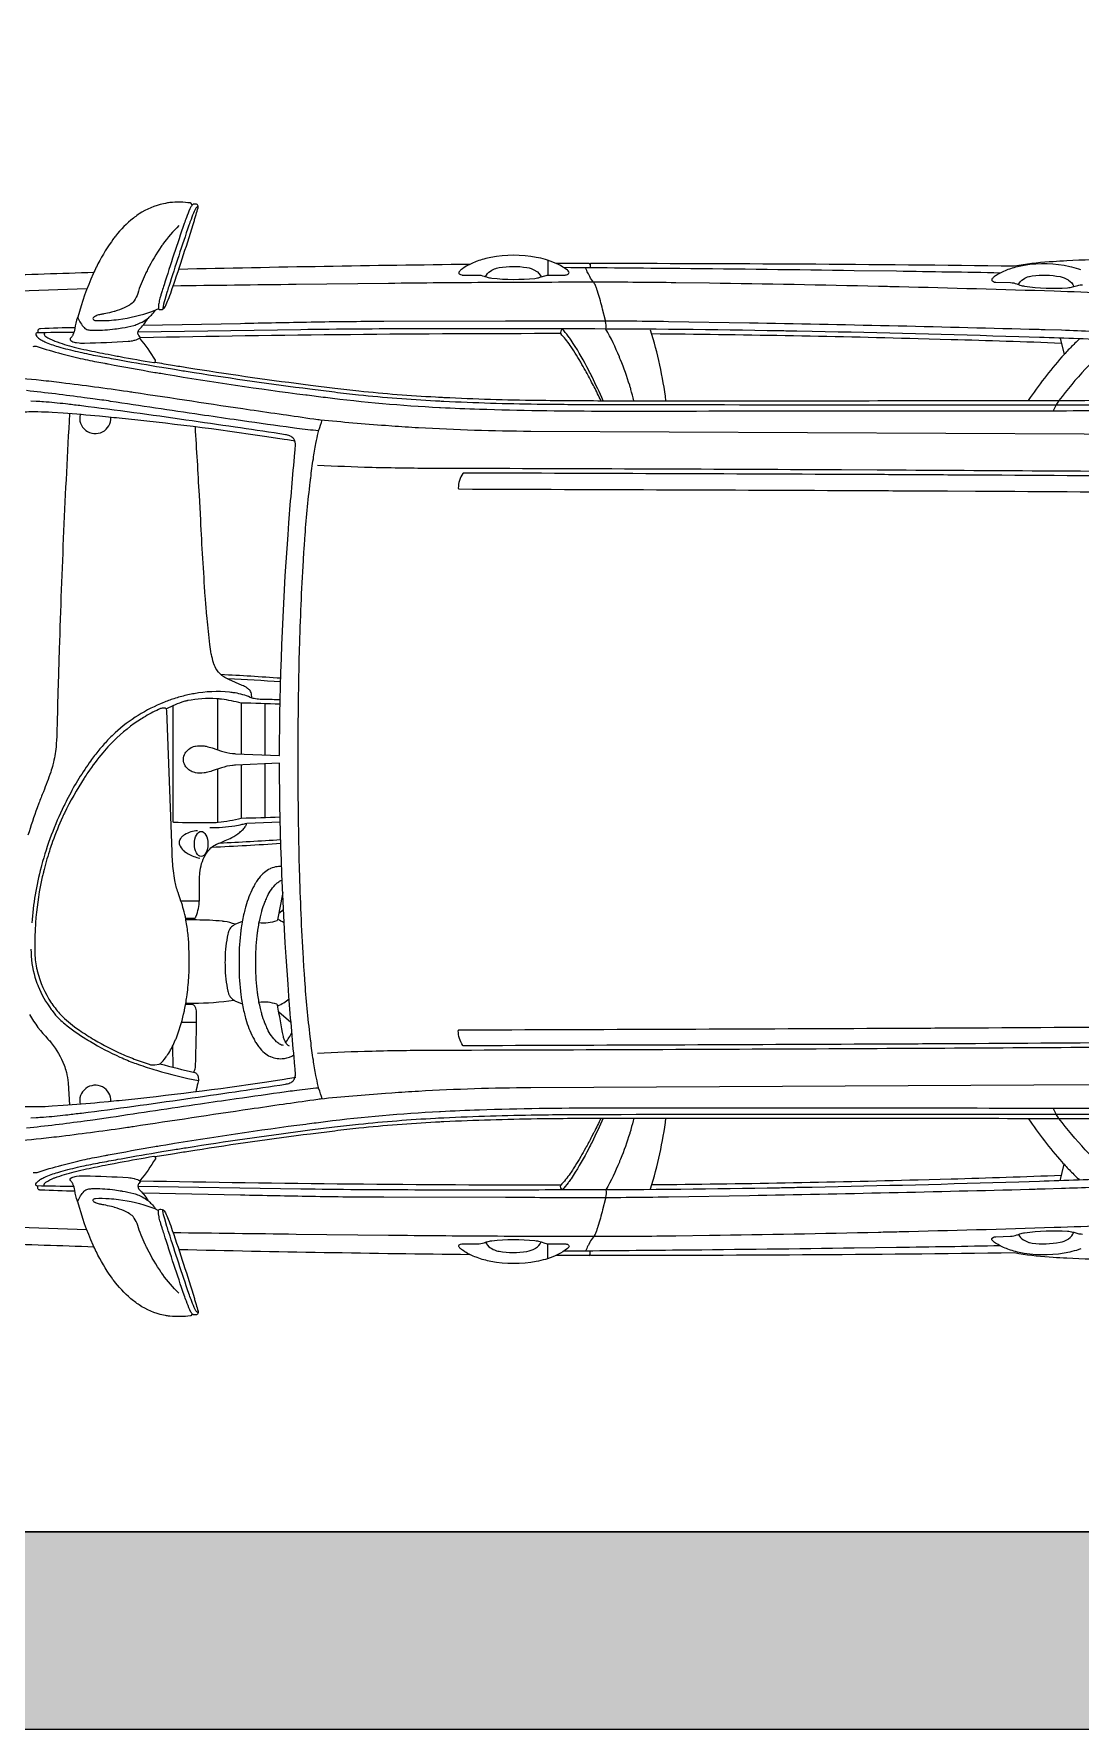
# Model space of a CAD drawing. Header units: millimetres. Extents: x 2646 to 50990, y 12226 to 40347.
# Drawn here: x 29588 to 31645, y 12226 to 15559 of the extents above; entities that cross this region are included whole.
import ezdxf

# ---------------------------------------------------------------- set-up
doc = ezdxf.new("R2010")
doc.units = ezdxf.units.MM
doc.layers.add('www.cad-blocks.net', color=7, linetype='Continuous')

# ---------------------------------------------------------------- blocks, each defined once
blk = doc.blocks.new('A$C28EE48FC')
for p, q in [((2.6246, 2.0757), (2.6246, 2.0467)), ((2.7056, 2.0695), (2.6407, 2.0695)), ((2.7074, 2.0682), (2.7074, 2.0609)), ((3.6321, 1.9229), (3.6398, 1.8905)), ((1.975, 1.2137), (1.975, 1.1135)), ((2.0214, 1.2052), (2.0214, 1.1053)), ((2.068, 1.2042), (2.068, 1.1033)), ((1.975, 1.0755), (1.975, 0.971)), ((2.0214, 1.0838), (2.0214, 0.9794)), ((2.068, 1.0858), (2.068, 0.9805)), ((1.9029, 0.8165), (1.9392, 0.8165)), ((2.0953, 0.7921), (2.1045, 0.7998)), ((1.9042, 0.5781), (1.9336, 0.5781)), ((2.0953, 0.5981), (2.1193, 0.5781)), ((1.886, 0.5299), (1.8871, 0.4894)), ((3.6321, 0.2662), (3.6398, 0.2986)), ((2.6246, 0.1133), (2.6246, 0.1424)), ((2.7056, 0.1195), (2.6407, 0.1195)), ((2.7074, 0.1209), (2.7074, 0.1281))]:
    blk.add_line(p, q)
for points in [[(1.9252, 2.1845), (1.9232, 2.1875, 0.040095), (1.9228, 2.188, 0.174622), (1.9218, 2.1885, 0.054413), (1.8809, 2.1891, 0.028724), (1.8722, 2.1877), (1.8685, 2.187, 0.095272), (1.8208, 2.1669), (1.8188, 2.1655, 0.021558), (1.8093, 2.1586, 0.05552), (1.7741, 2.1234, 0.015), (1.7692, 2.1168), (1.766, 2.1123, 0.039279), (1.7365, 2.0626), (1.7364, 2.0623, 0.009375), (1.7303, 2.0492, 0.03842), (1.7, 1.9643, 0.175283), (1.7001, 1.9626, 0.073202), (1.7125, 1.9434, 0.160832), (1.7195, 1.9393, 0.036442), (1.7276, 1.9382, 0.016653), (1.7291, 1.9381), (1.7336, 1.9381, 0.034053), (1.7729, 1.9408, 0.004831), (1.7868, 1.9429), (1.7873, 1.9429, 0.026478), (1.81, 1.9477, 0.041841), (1.8201, 1.9514), (1.823, 1.9527, 0.04236), (1.8359, 1.96, 0.042786), (1.8388, 1.9623, 0.00742), (1.8447, 1.9682, 0.031458), (1.8525, 1.9773, -0.044702), (1.8538, 1.9787, -0.18864), (1.8584, 1.9805), (1.8588, 1.9805)], [(1.9367, 2.18, 0.730438), (1.9345, 2.181, 0.075801), (1.9309, 2.1757, 0.019378), (1.9244, 2.1604), (1.9228, 2.1563, 0.00823), (1.9186, 2.1447, 0.005888), (1.879, 2.0243, 0.002398), (1.8754, 2.0126), (1.8709, 1.9979, 0.040259), (1.8673, 1.9815, 0.618824), (1.8685, 1.9807), (1.8686, 1.9807, 0.039675), (1.8687, 1.9808)], [(1.8989, 2.1439, 0.042838), (1.8672, 2.1072), (1.8665, 2.1063, 0.005807), (1.8642, 2.1031, 0.036443), (1.8373, 2.0574, 0.000527), (1.8331, 2.0489), (1.8326, 2.0478, 0.040247), (1.8179, 2.0105, -0.077895), (1.8109, 1.9962), (1.8105, 1.9956, -0.110827), (1.8023, 1.988), (1.8016, 1.9876, -0.024829), (1.791, 1.9822, -0.034097), (1.7725, 1.9753), (1.7713, 1.975, -0.012743), (1.7662, 1.9736, -0.009407), (1.7511, 1.9703, -0.007632), (1.7491, 1.9699, 0.004526), (1.7429, 1.9688, 0.072924), (1.7353, 1.9662), (1.7349, 1.966, 0.01247), (1.7336, 1.9653, 0.060816), (1.7316, 1.9638), (1.7314, 1.9635, 0.036031), (1.7304, 1.9625, 0.269995), (1.7301, 1.9599, 0.120147), (1.7306, 1.9592, 0.092995), (1.7334, 1.9576, 0.072006), (1.7349, 1.9574, 0.024485), (1.7615, 1.9577, 0.021217), (1.7804, 1.9597), (1.7888, 1.9609, 0.057596), (1.8533, 1.9782)], [(2.502, 2.0436, -0.128656), (2.5116, 2.0547, -0.074928), (2.5223, 2.0599), (2.5236, 2.0602, -0.033595), (2.5286, 2.0615, -0.082493), (2.5833, 2.0616, -0.091508), (2.5994, 2.0558), (2.6005, 2.0552, -0.165945), (2.6111, 2.043), (2.6187, 2.0454, -0.077034), (2.6278, 2.0468), (2.6585, 2.0468, 0.052715), (2.6614, 2.0472, 0.220499), (2.666, 2.0506, 0.264829), (2.6659, 2.0532, 0.098627), (2.6631, 2.0563, 0.085251), (2.6236, 2.0761), (2.6197, 2.0772, 0.026826), (2.6018, 2.0816, 0.094576), (2.5125, 2.0814, 0.040749), (2.4856, 2.0739), (2.4834, 2.0731, 0.050939), (2.4615, 2.0624), (2.458, 2.0602, 0.027989), (2.4549, 2.058, 0.041607), (2.45, 2.0534, 0.423561), (2.4502, 2.0491, 0.14772), (2.4552, 2.047, 0.02926), (2.4573, 2.0468), (2.4861, 2.0468, -0.085716), (2.499, 2.0446, 0.005048), (2.502, 2.0436)], [(2.7074, 2.0682, -0.41412), (2.7091, 2.0699, -0.003251), (3.5419, 2.0648, -0.027772), (3.6106, 2.0732), (3.6183, 2.0737, -0.004315), (3.6449, 2.0753, -0.009891), (3.7415, 2.0782)], [(3.7415, 0.1109, -0.009891), (3.6449, 0.1138, -0.004315), (3.6183, 0.1153), (3.6106, 0.1158, -0.027772), (3.5419, 0.1243, -0.003251), (2.7091, 0.1192, -0.41412), (2.7074, 0.1209)], [(3.5499, 2.0282, -0.128656), (3.5598, 2.039, -0.074928), (3.5707, 2.0439), (3.5719, 2.0442, -0.033595), (3.577, 2.0452, -0.082493), (3.6317, 2.0437, -0.091508), (3.6476, 2.0374), (3.6487, 2.0367, -0.165945), (3.6589, 2.0242), (3.6666, 2.0264, -0.077034), (3.6757, 2.0275)], [(3.6724, 2.0568), (3.6685, 2.0581, 0.026826), (3.6508, 2.0631, 0.094576), (3.5615, 2.0657, 0.040749), (3.5344, 2.0591), (3.5322, 2.0584, 0.050939), (3.51, 2.0483), (3.5064, 2.0462, 0.027989), (3.5032, 2.0441, 0.041607), (3.4982, 2.0397, 0.423561), (3.4983, 2.0354, 0.14772), (3.5032, 2.0331, 0.02926), (3.5053, 2.0329), (3.5341, 2.032, -0.085716), (3.5469, 2.0293, 0.005048), (3.5499, 2.0282)], [(3.8168, 2.0785), (3.8088, 2.0501, 0.034737), (3.8085, 2.0487, -0.022917), (3.8068, 2.0397, -0.094077), (3.798, 2.0197, -0.06124), (3.7892, 2.0098), (3.7875, 2.0083, 0.054997), (3.786, 2.0067, 0.03443), (3.775, 1.989, 0.011015), (3.769, 1.9771), (3.7479, 1.9332, -0.110913), (3.7465, 1.9314, 0.142732), (3.7396, 1.9214, 0.080563), (3.7394, 1.9206), (3.7394, 1.9183, -0.216991), (3.7391, 1.9177, 0.052003), (3.6296, 1.8003), (3.6244, 1.7916), (3.6182, 1.78)], [(1.4563, 2.0444, 0.002893), (1.5059, 2.0454), (1.5367, 2.0463, 0.002102), (1.7317, 2.0524)], [(2.502, 2.0436, 0.005298), (2.5051, 2.0426, 0.048516), (2.5141, 2.0407, 0.050735), (2.599, 2.0403, 0.052924), (2.6087, 2.0423), (2.6111, 2.043)], [(3.5145, 2.0508, 0.001073), (3.3102, 2.0541), (3.2271, 2.0553, 0.001), (2.8841, 2.0594, 0.000578), (2.6555, 2.0614)], [(2.7934, 1.7998, 0.011789), (2.7878, 1.8218, 0.007329), (2.7859, 1.8285), (2.7854, 1.8301, 0.021191), (2.7675, 1.8801, 0.000299), (2.7651, 1.8859), (2.7651, 1.8859, 0.030386), (2.7388, 1.9407, 0.056739), (2.7381, 1.9557, 0.020364), (2.7377, 1.9574), (2.7322, 1.9797, 0.0153), (2.723, 2.0127, 0.004677), (2.7224, 2.0145), (2.7221, 2.0154, 0.010794), (2.72, 2.0212), (2.7181, 2.0261, 0.079259), (2.7141, 2.0331, -0.049126), (2.7071, 2.0437), (2.7049, 2.0479, -0.007216), (2.7033, 2.0509, -0.00952), (2.6986, 2.061)], [(1.7179, 2.0194), (1.4716, 2.011, 0.001617), (1.4273, 2.0094), (1.3736, 2.0072, 0.002002), (1.2312, 2.0009, 0.000925), (1.1932, 1.9989), (1.1918, 1.9989, 0.001542), (1.1094, 1.9943), (1.0678, 1.9919, 0.002169), (1.0159, 1.9886, 0.003739), (0.8861, 1.9789, 0.003214), (0.8203, 1.9731), (0.8137, 1.9725, 0.004421), (0.7651, 1.9674, 0.000082), (0.7528, 1.966), (0.7501, 1.9657, 0.008517), (0.6814, 1.9568)], [(4.6115, 1.9416, 0.00572), (4.592, 1.9451), (4.5909, 1.9453, 0.005942), (4.5756, 1.9477, 0.010746), (4.4435, 1.9638), (4.4305, 1.9651, 0.00238), (4.3898, 1.9689, 0.006696), (4.0891, 1.992), (4.0574, 1.994, 0.002066), (3.9724, 1.999, 0.001572), (3.8517, 2.0053), (3.8308, 2.0063, 0.004097), (3.6201, 2.0149, 0.002102), (3.3154, 2.0234, 0.000074), (3.2791, 2.0243), (3.2748, 2.0244, 0.002407), (2.9424, 2.0306), (2.8763, 2.0316, 0.003667), (2.7254, 2.0326, 0.001059), (2.512, 2.032, 0.001674), (2.311, 2.0303), (2.1295, 2.0282, 0.00038), (1.8876, 2.0252)], [(3.5499, 2.0282, 0.005298), (3.553, 2.0271, 0.048516), (3.5619, 2.025, 0.050735), (3.6467, 2.0218, 0.052924), (3.6565, 2.0235), (3.6589, 2.0242)], [(1.6924, 1.9341, 0.003073), (1.6197, 1.9331, 0.366995), (1.6177, 1.9312, 0.198638), (1.6188, 1.927, 0.008977), (1.6188, 1.9269, 0.092368), (1.627, 1.9199), (1.6274, 1.9196, 0.024993), (1.635, 1.9157, 0.037207), (1.6608, 1.9062), (1.6665, 1.9046, 0.015088), (1.7045, 1.8951), (1.7083, 1.8942, 0.008243), (1.7437, 1.887, 0.000893), (1.779, 1.8806), (1.7855, 1.8794, 0.004194), (1.865, 1.8656), (1.8866, 1.8621, 0.001579), (1.9134, 1.8577), (1.929, 1.8553, 0.008005), (2.1567, 1.823), (2.2048, 1.8169, 0.00555), (2.2523, 1.8115, 0.012265), (2.4032, 1.7997), (2.4091, 1.7994, 0.001235), (2.4197, 1.7989, 0.008856), (2.6032, 1.7932, 0.002935), (2.7249, 1.7923), (2.7398, 1.7923, 0.000365), (3.6688, 1.7916, 0.002131), (3.7477, 1.7919)], [(1.6945, 1.9433, 0.009702), (1.6266, 1.9412, 0.049785), (1.6251, 1.941), (1.6248, 1.9409, 0.134452), (1.6223, 1.9394, 0.199324), (1.6212, 1.937), (1.6212, 1.9331)], [(1.636, 1.9334, 0.396041), (1.6339, 1.9313, 0.075187), (1.6341, 1.9295, 0.088688), (1.6346, 1.9284, 0.044298), (1.636, 1.9268, 0.056036), (1.6373, 1.9257, 0.046156), (1.6537, 1.9174, 0.005895), (1.655, 1.9169), (1.655, 1.9169, 0.026501), (1.6932, 1.9051), (1.6953, 1.9046, 0.009319), (1.7171, 1.8995, 0.004974), (1.7595, 1.891), (1.7713, 1.8887, 0.001161), (1.7831, 1.8865, 0.004067), (1.8493, 1.8747, 0.637974), (1.8526, 1.8795, 0.041135), (1.8221, 1.9228)], [(1.6999, 1.9636, 0.262188), (1.6993, 1.9631, 0.034169), (1.6942, 1.9415, -0.060971), (1.6906, 1.9293, -0.039938), (1.6897, 1.9275, -0.061398), (1.6861, 1.9231), (1.6858, 1.9229, 0.261377), (1.685, 1.9205, 0.036573), (1.6853, 1.9195, 0.19754), (1.688, 1.9166, 0.080829), (1.6975, 1.9139), (1.7026, 1.9134, 0.035169), (1.7134, 1.9129, 0.005928), (1.7992, 1.9165, 0.057074), (1.8107, 1.9185), (1.8122, 1.9189, 0.049097), (1.8222, 1.9229, 0.475324), (1.8226, 1.9248), (1.82, 1.9281, -0.087624), (1.8188, 1.9302, -0.150751), (1.8186, 1.9361, -0.133773), (1.8204, 1.9392, 0.068443), (1.8376, 1.9612)], [(4.3828, 1.8769, 0.007155), (4.2832, 1.8862), (4.2732, 1.8869, 0.001691), (4.2356, 1.8898, 0.001679), (4.1108, 1.8983), (4.1034, 1.8988, 0.000772), (4.0902, 1.8997, 0.003359), (3.798, 1.9158, 0.000704), (3.7642, 1.9174), (3.7446, 1.9183, 0.003771), (3.5912, 1.9242), (3.5505, 1.9254, 0.002641), (3.1446, 1.9358), (3.1139, 1.9364, 0.000586), (3.0798, 1.937, 0.003946), (2.6924, 1.9408, 0.000498), (2.5946, 1.9409), (2.3628, 1.9409, 0.00388), (2.1387, 1.9392), (1.8183, 1.9342)], [(3.6182, 1.78, 0.000769), (3.7227, 1.7806, 0.003577)], [(3.6976, 1.9358, 0.002471), (3.6344, 1.9381), (3.6025, 1.9391, 0.001145), (3.5711, 1.94, 0.002344), (3.0209, 1.9522), (2.862, 1.955, 0.004857), (2.6954, 1.9562, 0.000048), (2.5412, 1.9559), (2.3016, 1.9554, 0.004161), (2.1588, 1.9539, 0.000167), (2.0202, 1.9512), (1.8287, 1.9475)], [(2.733, 1.7998, 0.014687), (2.7113, 1.8467, 0.005146), (2.7049, 1.8593), (2.7012, 1.8665, 0.025792), (2.6702, 1.9188, 0.015915), (2.6652, 1.9259), (2.6644, 1.9269, 0.022953), (2.6527, 1.9409, 0.262561), (2.6497, 1.9316)], [(1.6121, 1.9062, -0.000419), (1.6126, 1.9064, -0.145444), (1.6199, 1.9062, 0.011938), (1.6684, 1.8921), (1.6794, 1.8892, 0.007872), (1.7004, 1.884, 0.01001), (1.7376, 1.8762), (1.753, 1.8733, 0.000409), (1.7599, 1.872, 0.003875), (1.8515, 1.8555, 0.001146), (1.8631, 1.8536), (1.8729, 1.8519, 0.009465), (2.1484, 1.8113), (2.1511, 1.811, 0.000477), (2.1871, 1.8064, 0.018781), (2.4115, 1.7866), (2.4133, 1.7865, 0.004479), (2.49, 1.7833, 0.008146), (2.7252, 1.7795, 0.000207), (3.4927, 1.7798), (3.5208, 1.7798, 0.000716), (3.6182, 1.78, 0.000716)], [(2.7286, 1.7999, 0.012934), (2.7155, 1.827, 0.001617), (2.7143, 1.8295), (2.7106, 1.8364, 0.005718), (2.6985, 1.859, 0.006801), (2.6892, 1.8752), (2.6859, 1.8808, 0.009079), (2.6756, 1.8975, 0.008378), (2.6701, 1.9059), (2.6682, 1.9086, 0.037585), (2.6497, 1.9316, 0.004863), (1.8228, 1.9235)], [(3.6345, 1.9125, 0.003262), (3.4175, 1.9197), (3.353, 1.9215, 0.004355), (2.8289, 1.931)], [(1.8519, 1.8754, -0.000139), (1.8866, 1.8696, 0.001654), (1.9146, 1.8651), (1.9302, 1.8626, 0.008005), (2.1577, 1.8304), (2.2057, 1.8244, 0.00555), (2.253, 1.819, 0.012265), (2.4036, 1.8072), (2.4095, 1.8069, 0.001235), (2.42, 1.8063, 0.008856), (2.6033, 1.8007, 0.0033), (2.74, 1.7998), (3.1549, 1.7998, 0.00065), (3.6978, 1.8005, 0.000285), (3.817, 1.8008, 0.002907)], [(2.1739, 1.7405, -0.007778), (2.1307, 1.7453), (2.1261, 1.7459, -0.002418), (2.1096, 1.7481, -0.00183), (2.0117, 1.7619), (2.0074, 1.7625, -0.000152), (1.9412, 1.7721, -0.002104), (1.7645, 1.7985, 0.005151), (1.7295, 1.8036), (1.7132, 1.8057, 0.005536), (1.599, 1.8196, 0.008384)], [(1.5458, 1.8477, -0.00821), (1.618, 1.8412), (1.6278, 1.8402, -0.003719), (1.6683, 1.8355, -0.005668), (1.798, 1.8182, -0.001623), (1.8091, 1.8166, 0.000827), (2.039, 1.7821, 0.000958), (2.1041, 1.7726), (2.1104, 1.7717, 0.000742), (2.1719, 1.7629, 0.010627), (2.1773, 1.7623, 0.00624), (2.3053, 1.7514), (2.3177, 1.7504, 0.003801), (2.3698, 1.747, 0.013131), (2.5907, 1.7401), (3.9515, 1.7332, 0.001274)], [(3.9515, 0.4559), (2.5907, 0.449, 0.013131), (2.3698, 0.442, 0.003801), (2.3177, 0.4386), (2.3053, 0.4377, 0.00624), (2.1773, 0.4268, 0.010627), (2.1719, 0.4261, 0.000742), (2.1104, 0.4173), (2.1041, 0.4164, 0.000958), (2.039, 0.4069, 0.000827), (1.8091, 0.3725, -0.001623), (1.798, 0.3708, -0.005668), (1.6683, 0.3535, -0.003719), (1.6278, 0.3489), (1.618, 0.3479, -0.00821), (1.5458, 0.3413)], [(1.6078, 0.3899), (1.6185, 0.3906, 0.004139), (1.6326, 0.3915, 0.009705), (1.676, 0.3957), (1.6802, 0.3962, 0.002651), (1.7073, 0.3994, 0.004603), (1.9126, 0.4273, 0.000516), (2.0094, 0.4414), (2.0198, 0.4429, 0.001341), (2.1083, 0.4561, 0.058988), (2.117, 0.4585), (2.1179, 0.4589, 0.12421), (2.124, 0.4634, 0.044368), (2.1254, 0.4654, 0.088232), (2.1278, 0.4724, 0.038075), (2.128, 0.4745, 0.026584), (2.1272, 0.491, -0.006264), (2.1153, 0.6294), (2.1136, 0.6526, -0.017139), (2.0967, 1.0862, 0.425484), (2.0958, 1.087), (2.0102, 1.0833, 0.008409), (2.0056, 1.0829), (2.0046, 1.0828, 0.055184), (1.9825, 1.078), (1.9645, 1.072, -0.027546), (1.9525, 1.0687, -0.018612), (1.9484, 1.068, -0.082165), (1.9316, 1.0684), (1.9305, 1.0686, -0.197119), (1.9128, 1.0802), (1.9115, 1.0821, -0.310904), (1.9115, 1.1069), (1.9128, 1.1088, -0.197119), (1.9305, 1.1204), (1.9316, 1.1206, -0.082165), (1.9484, 1.1211, -0.018612), (1.9525, 1.1203, -0.027546), (1.9645, 1.1171), (1.9825, 1.111, 0.055184), (2.0046, 1.1062), (2.0056, 1.1061, 0.008409), (2.0102, 1.1057), (2.0958, 1.1021, 0.425484), (2.0967, 1.1029, -0.017139), (2.1136, 1.5364), (2.1153, 1.5596, -0.006264), (2.1272, 1.6981, 0.026584), (2.128, 1.7146, 0.038075), (2.1278, 1.7167, 0.088232), (2.1254, 1.7237, 0.044368), (2.124, 1.7257, 0.12421), (2.1179, 1.7301), (2.117, 1.7305, 0.058988), (2.1083, 1.7329, 0.001341), (2.0198, 1.7462), (2.0094, 1.7477, 0.000516), (1.9126, 1.7618, 0.004603), (1.7073, 1.7896, 0.002651), (1.6802, 1.7929), (1.676, 1.7934, 0.009705), (1.6326, 1.7975, 0.004139), (1.6185, 1.7985), (1.6078, 1.7991, 0.031964)], [(2.1269, 1.7202, 0.001717), (2.1127, 1.7226), (2.106, 1.7237, 0.003908), (2.0715, 1.729, 0.011261), (1.7816, 1.7653, 0.00156), (1.7603, 1.7674), (1.7425, 1.7692, 0.007025), (1.6713, 1.775), (1.6496, 1.7765, 0.01358), (1.6217, 1.7776, 0.011014), (1.5925, 1.7773, -0.007675), (1.5662, 1.7769), (1.4902, 1.7769)], [(1.6837, 1.7741, 0.006429), (1.6636, 1.3122), (1.6614, 1.2405, 0.001758), (1.659, 1.1531, -0.011458), (1.6577, 1.1257), (1.6576, 1.1234, -0.042558), (1.6522, 1.0891), (1.651, 1.0842, -0.022085), (1.6468, 1.0697, -0.015394), (1.6323, 1.0311, 0.008378), (1.6234, 1.0083), (1.6202, 0.9997, 0.016177), (1.602, 0.9454, 0.000583)], [(1.6048, 0.5929, 0.055695), (1.6414, 0.5448, -0.024043), (1.6479, 0.5373, -0.071389), (1.6731, 0.4936, -0.033181), (1.6773, 0.4806), (1.6775, 0.4796, -0.044404), (1.6808, 0.4589), (1.6839, 0.415)], [(2.0424, 1.2153, 0.066963), (2.0407, 1.2262, 0.099835), (2.0388, 1.2298, 0.065602), (2.034, 1.2343), (2.0335, 1.2347, 0.045219), (2.0282, 1.2379, 0.006304), (2.0235, 1.2401), (1.997, 1.2519, -0.03325), (1.987, 1.2572, -0.103954), (1.9743, 1.2693), (1.9742, 1.2694, -0.010362), (1.9735, 1.2705, -0.051684), (1.9676, 1.2824, -0.013878), (1.9669, 1.2846, -0.026424), (1.9628, 1.301), (1.9626, 1.3017, -0.018718), (1.9596, 1.3208, -0.00709), (1.9543, 1.3717), (1.9532, 1.3829, -0.005821), (1.9507, 1.4148, -0.003521), (1.9417, 1.5649), (1.9391, 1.6143, 0.002565), (1.9312, 1.7483)], [(2.1809, 0.4271, -0.045553), (2.1695, 0.4677), (2.1684, 0.4734, -0.007415), (2.1633, 0.5034, -0.007926), (2.1581, 0.5413), (2.1578, 0.5433, -0.001086), (2.1571, 0.5492, -0.011502), (2.1466, 0.6604), (2.1456, 0.6744, -0.002858), (2.1437, 0.7038, -0.008672), (2.1363, 0.8773), (2.1356, 0.9026, -0.002639), (2.1342, 0.975, -0.007383), (2.1342, 1.2141, -0.002639), (2.1356, 1.2865), (2.1363, 1.3118, -0.008672), (2.1437, 1.4853, -0.002858), (2.1456, 1.5146), (2.1466, 1.5287, -0.011502), (2.1571, 1.6399, -0.001086), (2.1578, 1.6458), (2.1581, 1.6478, -0.007926), (2.1633, 1.6856, -0.007415), (2.1684, 1.7157), (2.1695, 1.7213, -0.045553), (2.1809, 1.7619)], [(4.5398, 1.6461, -0.008696), (4.4242, 1.6514, 0.010619), (4.3805, 1.6532, 0.002667), (4.0585, 1.6581), (4.054, 1.6581, 0.000719), (3.8813, 1.6596, 0.000472), (3.2722, 1.6632), (3.2023, 1.6636, 0.000602), (2.3988, 1.6666, -0.00582), (2.2791, 1.6683), (2.2773, 1.6684, -0.007479), (2.1716, 1.6727)], [(2.0982, 1.2117, 0.003384), (2.0658, 1.2123, -0.012164), (2.0596, 1.2125), (2.0585, 1.2126, -0.035645), (2.0466, 1.2142, -0.050136), (2.0392, 1.2165, 0.060015), (2.0094, 1.2252), (2.0083, 1.2254, 0.016325), (1.9983, 1.2267, 0.070013), (1.9288, 1.2238), (1.9259, 1.2233, 0.012347), (1.9135, 1.2207, 0.019454), (1.8892, 1.214, 0.022375), (1.8676, 1.206), (1.863, 1.2041, 0.091807), (1.768, 1.1418), (1.7674, 1.1412, 0.014733), (1.7586, 1.1322, 0.014481), (1.7416, 1.1128, 0.017479), (1.7251, 1.0914), (1.7227, 1.0879, 0.038959), (1.6787, 1.0149, 0.000933), (1.673, 1.0036), (1.6729, 1.0033, 0.050466), (1.6288, 0.886), (1.6279, 0.8829, 0.047329), (1.6097, 0.7731, 0.017449)], [(1.6079, 0.7215, 0.071149), (1.6158, 0.6663, 0.024483), (1.6213, 0.6505), (1.6219, 0.6491, 0.066376), (1.648, 0.6029), (1.6483, 0.6025, 0.001163), (1.6508, 0.5991, 0.030494), (1.6626, 0.5855), (1.6639, 0.5841, 0.027593), (1.6744, 0.5746, 0.036212), (1.7159, 0.5453, 0.000062), (1.7227, 0.5412), (1.7247, 0.54, 0.029482), (1.7828, 0.5095), (1.7871, 0.5076, 0.012875), (1.8013, 0.5016, 0.005457), (1.8148, 0.4965, 0.01496), (1.8499, 0.4849), (1.8545, 0.4835, 0.026331), (1.9373, 0.4634)], [(2.098, 1.2031, 0.006515), (2.0214, 1.2052, 0.033959), (1.9827, 1.2128), (1.9797, 1.2132, 0.017564), (1.9725, 1.2139, 0.062685), (1.916, 1.2101), (1.9156, 1.21, 0.025109), (1.9089, 1.2084, 0.054967), (1.8744, 1.1937)], [(1.8867, 1.2), (1.8867, 0.9729, 0.407784), (1.8884, 0.9712, 0.005083), (1.9594, 0.9703, 0.024222), (1.976, 0.9711, 0.042599), (2.0214, 0.9794, 0.006144), (2.0981, 0.9816)], [(1.9128, 0.7824), (1.93, 0.7824, 0.308111), (1.9316, 0.7835, 0.002804), (1.9322, 0.7852), (1.9339, 0.7895, 0.05375), (1.9381, 0.8055, 0.036676), (1.9393, 0.8212), (1.9394, 0.8568, -0.021685), (1.9401, 0.8718, -0.106472), (1.9509, 0.9067, -0.023382), (1.9531, 0.9101), (1.9532, 0.9104, -0.048937), (1.9619, 0.9206, -0.095311), (1.9728, 0.9277), (1.9736, 0.928, 0.006383), (1.9898, 0.9349, 0.01227), (2.0028, 0.941, 0.053982), (2.0183, 0.9509), (2.0186, 0.9512, 0.028271), (2.0252, 0.9571, 0.066888), (2.03, 0.9635), (2.0303, 0.9641, 0.061355), (2.0325, 0.9694)], [(1.9598, 0.9605, 0.044243), (2.0088, 0.9642, 0.017008), (2.0231, 0.967, 0.007927), (2.0325, 0.9694), (2.0983, 0.9717)], [(1.9355, 0.9543, 0.123069), (1.9102, 0.9466, 0.070312), (1.9046, 0.9421), (1.9043, 0.9417, 0.027213), (1.9018, 0.9388, 0.090075), (1.8998, 0.9347), (1.8997, 0.9343, 0.179244), (1.9003, 0.9266), (1.9007, 0.9256, 0.016645), (1.9016, 0.9238, 0.101776), (1.9099, 0.9139), (1.91, 0.9138, 0.034667), (1.9169, 0.9091, 0.089623), (1.9399, 0.9006)], [(2.1009, 0.8839, 0.040116), (2.0923, 0.8837, 0.084451), (2.079, 0.8799), (2.0784, 0.8796, 0.065607), (2.0671, 0.8723, 0.050552), (2.0565, 0.8612), (2.0557, 0.8603, 0.026161), (2.0501, 0.8522, 0.022001), (2.0466, 0.846), (2.0445, 0.842, 0.048521), (2.0305, 0.806), (2.03, 0.8044, 0.011657), (2.027, 0.7928, 0.020693), (2.0214, 0.7637, 0.004239), (2.0208, 0.7593), (2.0207, 0.7582, 0.032474), (2.0171, 0.7026), (2.0171, 0.6876, 0.032474), (2.0207, 0.6321), (2.0208, 0.6309, 0.004239), (2.0214, 0.6266, 0.020693), (2.027, 0.5974, 0.011657), (2.03, 0.5858), (2.0305, 0.5842, 0.048521), (2.0445, 0.5483), (2.0466, 0.5443, 0.022001), (2.0501, 0.538, 0.026161), (2.0557, 0.53), (2.0565, 0.529, 0.050552), (2.0671, 0.5179, 0.065607), (2.0784, 0.5106), (2.079, 0.5103, 0.084451), (2.0923, 0.5066, 0.060995), (2.1053, 0.5067), (2.1064, 0.5069, 0.115583), (2.125, 0.514)], [(2.1044, 0.5323, -0.126854), (2.097, 0.5349), (2.0967, 0.5351, -0.04304), (2.0909, 0.5397, -0.093148), (2.073, 0.5647, -0.013064), (2.0689, 0.5743), (2.068, 0.5763, -0.02695), (2.0622, 0.5932), (2.0618, 0.5948, -0.011657), (2.0592, 0.6049, -0.020693), (2.0541, 0.6314, -0.004239), (2.0536, 0.6352), (2.0535, 0.6363, -0.032474), (2.0501, 0.6876), (2.0501, 0.7026, -0.032474), (2.0535, 0.7539), (2.0536, 0.7551, -0.004239), (2.0541, 0.7588, -0.020693), (2.0592, 0.7853, -0.011657), (2.0618, 0.7954), (2.0622, 0.797, -0.02695), (2.068, 0.814), (2.0689, 0.816, -0.013064), (2.073, 0.8255, -0.093148), (2.0909, 0.8505, -0.04304), (2.0967, 0.8551), (2.097, 0.8553, -0.085851), (2.1019, 0.8575)], [(2.103, 0.8331, 0.004348), (2.093, 0.7789, -0.273624), (2.0913, 0.777, -0.113464), (2.0566, 0.7734)], [(2.01, 0.7704, 0.046913), (1.9879, 0.776, 0.014477), (1.9845, 0.7764, 0.024378), (1.9335, 0.7789), (1.9128, 0.7789)], [(2.0235, 0.7761), (2.0089, 0.7699, 0.055149), (2.006, 0.7683, 0.086052), (1.9992, 0.7614), (1.9989, 0.761, 0.030499), (1.9978, 0.759, 0.032662), (1.9967, 0.7566), (1.9963, 0.7555, 0.036525), (1.9951, 0.7513, 0.047308), (1.9896, 0.7032, 0.008808), (1.9896, 0.6871, 0.047308), (1.9951, 0.6389, 0.036525), (1.9963, 0.6347), (1.9967, 0.6337, 0.032662), (1.9978, 0.6312, 0.030499), (1.9989, 0.6292), (1.9992, 0.6288, 0.086052), (2.006, 0.622, 0.055149), (2.0089, 0.6203), (2.0235, 0.6141)], [(1.9282, 0.4795, 0.07087), (1.9313, 0.4888, 0.036121), (1.9316, 0.4919, 0.006857), (1.9338, 0.5973, 0.136321), (1.9308, 0.6084, 0.023959), (1.9295, 0.6104, 0.225757), (1.9269, 0.6118), (1.912, 0.6126)], [(1.9125, 0.6155), (1.9271, 0.6155, 0.035485), (2.0071, 0.6212, 0.035485)], [(2.1166, 0.5308, -0.130866), (2.1115, 0.5343, -0.08172), (2.1069, 0.5417), (2.1066, 0.5426, -0.049159), (2.1044, 0.5498, -0.004934), (2.093, 0.6113, 0.273624), (2.0913, 0.6133, 0.113464), (2.0566, 0.6169)], [(4.5398, 0.543, 0.008696), (4.4242, 0.5377, -0.010619), (4.3805, 0.5359, -0.002667), (4.0585, 0.531), (4.054, 0.531, -0.000719), (3.8813, 0.5295, -0.000472), (3.2722, 0.5259), (3.2023, 0.5255, -0.000602), (2.3988, 0.5224, 0.00582), (2.2791, 0.5207), (2.2773, 0.5207, 0.007479), (2.1716, 0.5164)], [(2.1288, 0.4692, -0.001942), (2.1127, 0.4665), (2.106, 0.4654, -0.003908), (2.0715, 0.46, -0.011261), (1.7816, 0.4237, -0.00156), (1.7603, 0.4216), (1.7425, 0.4199, -0.007025), (1.6713, 0.4141), (1.6496, 0.4126, -0.01358), (1.6217, 0.4115, -0.011014), (1.5925, 0.4117, 0.007675), (1.5662, 0.4121), (1.4902, 0.4121)], [(1.8614, 0.4962, 0.008315), (1.9301, 0.479, -0.203386), (1.9344, 0.4759, -0.089867), (1.9369, 0.4693), (1.937, 0.4686, -0.120726), (1.9364, 0.4584, 0.023061), (1.9319, 0.4409, 0.023061)], [(2.1739, 0.4486, 0.007778), (2.1307, 0.4437), (2.1261, 0.4432, 0.002418), (2.1096, 0.441, 0.00183), (2.0117, 0.4272), (2.0074, 0.4266, 0.000152), (1.9412, 0.417, 0.002104), (1.7645, 0.3905, -0.005151), (1.7295, 0.3855), (1.7132, 0.3833, -0.005536), (1.599, 0.3694, -0.008384)], [(1.6121, 0.2828, 0.000419), (1.6126, 0.2827, 0.145444), (1.6199, 0.2828, -0.011938), (1.6684, 0.2969), (1.6794, 0.2998, -0.007872), (1.7004, 0.305, -0.01001), (1.7376, 0.3129), (1.753, 0.3158, -0.000409), (1.7599, 0.3171, -0.003875), (1.8515, 0.3335, -0.001146), (1.8631, 0.3355), (1.8729, 0.3371, -0.009465), (2.1484, 0.3778), (2.1511, 0.3781, -0.000477), (2.1871, 0.3827, -0.018781), (2.4115, 0.4025), (2.4133, 0.4026, -0.004479), (2.49, 0.4058, -0.008146), (2.7252, 0.4096, -0.000207), (3.4927, 0.4093), (3.5208, 0.4093, -0.000716), (3.6182, 0.4091, -0.000716)], [(3.6182, 0.4091, -0.000769), (3.7227, 0.4085, -0.003577)], [(3.6976, 0.2532, -0.002471), (3.6344, 0.2509), (3.6025, 0.2499, -0.001145), (3.5711, 0.249, -0.002344), (3.0209, 0.2369), (2.862, 0.2341, -0.004857), (2.6954, 0.2328, -0.000048), (2.5412, 0.2332), (2.3016, 0.2337, -0.004161), (2.1588, 0.2352, -0.000167), (2.0202, 0.2379), (1.8287, 0.2416)], [(3.8168, 0.1106), (3.8088, 0.139, -0.034737), (3.8085, 0.1404, 0.022917), (3.8068, 0.1493, 0.094077), (3.798, 0.1694, 0.06124), (3.7892, 0.1793), (3.7875, 0.1807, -0.054997), (3.786, 0.1824, -0.03443), (3.775, 0.2, -0.011015), (3.769, 0.2119), (3.7479, 0.2559, 0.110913), (3.7465, 0.2577, -0.142732), (3.7396, 0.2677, -0.080563), (3.7394, 0.2685), (3.7394, 0.2707, 0.216991), (3.7391, 0.2714, -0.052003), (3.6296, 0.3888), (3.6244, 0.3975), (3.6182, 0.4091)], [(1.6924, 0.255, -0.003073), (1.6197, 0.256, -0.366995), (1.6177, 0.2578, -0.198638), (1.6188, 0.2621, -0.008977), (1.6188, 0.2622, -0.092368), (1.627, 0.2692), (1.6274, 0.2695, -0.024993), (1.635, 0.2734, -0.037207), (1.6608, 0.2828), (1.6665, 0.2844, -0.015088), (1.7045, 0.294), (1.7083, 0.2948, -0.008243), (1.7437, 0.302, -0.000893), (1.779, 0.3085), (1.7855, 0.3097, -0.004194), (1.865, 0.3235), (1.8866, 0.327, -0.001579), (1.9134, 0.3313), (1.929, 0.3338, -0.008005), (2.1567, 0.3661), (2.2048, 0.3721, -0.00555), (2.2523, 0.3775, -0.012265), (2.4032, 0.3894), (2.4091, 0.3897, -0.001235), (2.4197, 0.3902, -0.008856), (2.6032, 0.3959, -0.002935), (2.7249, 0.3968), (2.7398, 0.3968, -0.000365), (3.6688, 0.3975, -0.002131), (3.7477, 0.3971)], [(2.7286, 0.3892, -0.012934), (2.7155, 0.3621, -0.001617), (2.7143, 0.3596), (2.7106, 0.3526, -0.005718), (2.6985, 0.3301, -0.006801), (2.6892, 0.3139), (2.6859, 0.3083, -0.009079), (2.6756, 0.2916, -0.008378), (2.6701, 0.2832), (2.6682, 0.2805, -0.037585), (2.6497, 0.2575, -0.004863), (1.8228, 0.2655)], [(1.8519, 0.3137, 0.000139), (1.8866, 0.3194, -0.001654), (1.9146, 0.324), (1.9302, 0.3264, -0.008005), (2.1577, 0.3587), (2.2057, 0.3647, -0.00555), (2.253, 0.3701, -0.012265), (2.4036, 0.3819), (2.4095, 0.3822, -0.001235), (2.42, 0.3827, -0.008856), (2.6033, 0.3884, -0.0033), (2.74, 0.3893), (3.1549, 0.3893, -0.00065), (3.6978, 0.3886, -0.000285), (3.817, 0.3882, -0.002907)], [(2.733, 0.3893, -0.014687), (2.7113, 0.3424, -0.005146), (2.7049, 0.3298), (2.7012, 0.3226, -0.025792), (2.6702, 0.2703, -0.015915), (2.6652, 0.2632), (2.6644, 0.2622, -0.022953), (2.6527, 0.2482, -0.262561), (2.6497, 0.2575)], [(2.7934, 0.3893, -0.011789), (2.7878, 0.3673, -0.007329), (2.7859, 0.3605), (2.7854, 0.359, -0.021191), (2.7675, 0.309, -0.000299), (2.7651, 0.3032), (2.7651, 0.3031, -0.030386), (2.7388, 0.2484, -0.056739), (2.7381, 0.2333, -0.020364), (2.7377, 0.2316), (2.7322, 0.2094, -0.0153), (2.723, 0.1764, -0.004677), (2.7224, 0.1746), (2.7221, 0.1737, -0.010794), (2.72, 0.1678), (2.7181, 0.1629, -0.079259), (2.7141, 0.1559, 0.049126), (2.7071, 0.1454), (2.7049, 0.1412, 0.007216), (2.7033, 0.1381, 0.00952), (2.6986, 0.1281)], [(1.636, 0.2557, -0.396041), (1.6339, 0.2577, -0.075187), (1.6341, 0.2596, -0.088688), (1.6346, 0.2607, -0.044298), (1.636, 0.2623, -0.056036), (1.6373, 0.2634, -0.046156), (1.6537, 0.2717, -0.005895), (1.655, 0.2721), (1.655, 0.2722, -0.026501), (1.6932, 0.284), (1.6953, 0.2845, -0.009319), (1.7171, 0.2895, -0.004974), (1.7595, 0.2981), (1.7713, 0.3004, -0.001161), (1.7831, 0.3026, -0.004067), (1.8493, 0.3144, -0.637974), (1.8526, 0.3095, -0.041135), (1.8221, 0.2663)], [(4.3828, 0.3122, -0.007155), (4.2832, 0.3029), (4.2732, 0.3021, -0.001691), (4.2356, 0.2993, -0.001679), (4.1108, 0.2907), (4.1034, 0.2902, -0.000772), (4.0902, 0.2894, -0.003359), (3.798, 0.2732, -0.000704), (3.7642, 0.2716), (3.7446, 0.2707, -0.003771), (3.5912, 0.2649), (3.5505, 0.2636, -0.002641), (3.1446, 0.2533), (3.1139, 0.2527, -0.000586), (3.0798, 0.252, -0.003946), (2.6924, 0.2482, -0.000498), (2.5946, 0.2481), (2.3628, 0.2481, -0.00388), (2.1387, 0.2499), (1.8183, 0.2548)], [(1.6999, 0.2254, -0.262188), (1.6993, 0.226, -0.034169), (1.6942, 0.2475, 0.060971), (1.6906, 0.2597, 0.039938), (1.6897, 0.2615, 0.061398), (1.6861, 0.2659), (1.6858, 0.2662, -0.261377), (1.685, 0.2686, -0.036573), (1.6853, 0.2696, -0.19754), (1.688, 0.2725, -0.080829), (1.6975, 0.2751), (1.7026, 0.2757, -0.035169), (1.7134, 0.2761, -0.005928), (1.7992, 0.2726, -0.057074), (1.8107, 0.2706), (1.8122, 0.2702, -0.049097), (1.8222, 0.2662, -0.475324), (1.8226, 0.2642), (1.82, 0.2609, 0.087624), (1.8188, 0.2589, 0.150751), (1.8186, 0.253, 0.133773), (1.8204, 0.2499, -0.068443), (1.8376, 0.2278)], [(3.6345, 0.2766, -0.003262), (3.4175, 0.2693), (3.353, 0.2676, -0.004355), (2.8289, 0.258)], [(1.6945, 0.2458, -0.009702), (1.6266, 0.2479, -0.049785), (1.6251, 0.2481), (1.6248, 0.2482, -0.134452), (1.6223, 0.2496, -0.199324), (1.6212, 0.2521), (1.6212, 0.256)], [(1.9252, 0.0045), (1.9232, 0.0016, -0.040095), (1.9228, 0.0011, -0.174622), (1.9218, 0.0006, -0.054413), (1.8809, 0, -0.028724), (1.8722, 0.0013), (1.8685, 0.0021, -0.095272), (1.8208, 0.0222), (1.8188, 0.0235, -0.021558), (1.8093, 0.0305, -0.05552), (1.7741, 0.0657, -0.015), (1.7692, 0.0723), (1.766, 0.0768, -0.039279), (1.7365, 0.1265), (1.7364, 0.1267, -0.009375), (1.7303, 0.1398, -0.03842), (1.7, 0.2247, -0.175283), (1.7001, 0.2265, -0.073202), (1.7125, 0.2457, -0.160832), (1.7195, 0.2497, -0.036442), (1.7276, 0.2509, -0.016653), (1.7291, 0.2509), (1.7336, 0.2509, -0.034053), (1.7729, 0.2483, -0.004831), (1.7868, 0.2462), (1.7873, 0.2461, -0.026478), (1.81, 0.2413, -0.041841), (1.8201, 0.2377), (1.823, 0.2364, -0.04236), (1.8359, 0.2291, -0.042786), (1.8388, 0.2268, -0.00742), (1.8447, 0.2209, -0.031458), (1.8525, 0.2118, 0.044702), (1.8538, 0.2104, 0.18864), (1.8584, 0.2086), (1.8588, 0.2086)], [(4.6115, 0.2474, -0.00572), (4.592, 0.244), (4.5909, 0.2438, -0.005942), (4.5756, 0.2414, -0.010746), (4.4435, 0.2253), (4.4305, 0.224, -0.00238), (4.3898, 0.2201, -0.006696), (4.0891, 0.1971), (4.0574, 0.195, -0.002066), (3.9724, 0.19, -0.001572), (3.8517, 0.1838), (3.8308, 0.1827, -0.004097), (3.6201, 0.1742, -0.002102), (3.3154, 0.1656, -0.000074), (3.2791, 0.1648), (3.2748, 0.1647, -0.002407), (2.9424, 0.1584), (2.8763, 0.1575, -0.003667), (2.7254, 0.1565, -0.001059), (2.512, 0.1571, -0.001674), (2.311, 0.1588), (2.1295, 0.1609, -0.00038), (1.8876, 0.1639)], [(1.7179, 0.1697), (1.4716, 0.1781, -0.001617), (1.4273, 0.1797), (1.3736, 0.1819, -0.002002), (1.2312, 0.1882, -0.000925), (1.1932, 0.1901), (1.1918, 0.1902, -0.001542), (1.1094, 0.1948), (1.0678, 0.1972, -0.002169), (1.0159, 0.2004, -0.003739), (0.8861, 0.2101, -0.003214), (0.8203, 0.216), (0.8137, 0.2166, -0.004421), (0.7651, 0.2216, -0.000082), (0.7528, 0.223), (0.7501, 0.2233, -0.008517), (0.6814, 0.2323)], [(1.8989, 0.0451, -0.042838), (1.8672, 0.0819), (1.8665, 0.0828, -0.005807), (1.8642, 0.086, -0.036443), (1.8373, 0.1317, -0.000527), (1.8331, 0.1402), (1.8326, 0.1412, -0.040247), (1.8179, 0.1786, 0.077895), (1.8109, 0.1929), (1.8105, 0.1935, 0.110827), (1.8023, 0.2011), (1.8016, 0.2015, 0.024829), (1.791, 0.2069, 0.034097), (1.7725, 0.2138), (1.7713, 0.2141, 0.012743), (1.7662, 0.2155, 0.009407), (1.7511, 0.2188, 0.007632), (1.7491, 0.2192, -0.004526), (1.7429, 0.2203, -0.072924), (1.7353, 0.2229), (1.7349, 0.2231, -0.01247), (1.7336, 0.2238, -0.060816), (1.7316, 0.2253), (1.7314, 0.2255, -0.036031), (1.7304, 0.2266, -0.269995), (1.7301, 0.2292, -0.120147), (1.7306, 0.2298, -0.092995), (1.7334, 0.2314, -0.072006), (1.7349, 0.2317, -0.024485), (1.7615, 0.2313, -0.021217), (1.7804, 0.2294), (1.7888, 0.2281, -0.057596), (1.8533, 0.2109)], [(1.9367, 0.0091, -0.730438), (1.9345, 0.008, -0.075801), (1.9309, 0.0133, -0.019378), (1.9244, 0.0286), (1.9228, 0.0328, -0.00823), (1.9186, 0.0444, -0.005888), (1.879, 0.1648, -0.002398), (1.8754, 0.1765), (1.8709, 0.1912, -0.040259), (1.8673, 0.2076, -0.618824), (1.8685, 0.2084), (1.8686, 0.2084, -0.039675), (1.8687, 0.2083)], [(3.5499, 0.1608, -0.005298), (3.553, 0.162, -0.048516), (3.5619, 0.1641, -0.050735), (3.6467, 0.1672, -0.052924), (3.6565, 0.1655), (3.6589, 0.1649)], [(1.4563, 0.1447, -0.002893), (1.5059, 0.1436), (1.5367, 0.1428, -0.002102), (1.7317, 0.1367)], [(2.502, 0.1455, 0.128656), (2.5116, 0.1344, 0.074928), (2.5223, 0.1292), (2.5236, 0.1288, 0.033595), (2.5286, 0.1276, 0.082493), (2.5833, 0.1275, 0.091508), (2.5994, 0.1333), (2.6005, 0.1339, 0.165945), (2.6111, 0.1461), (2.6187, 0.1436, 0.077034), (2.6278, 0.1422), (2.6585, 0.1422, -0.052715), (2.6614, 0.1419, -0.220499), (2.666, 0.1385, -0.264829), (2.6659, 0.1359, -0.098627), (2.6631, 0.1328, -0.085251), (2.6236, 0.113), (2.6197, 0.1118, -0.026826), (2.6018, 0.1075, -0.094576), (2.5125, 0.1076, -0.040749), (2.4856, 0.1151), (2.4834, 0.1159, -0.050939), (2.4615, 0.1267), (2.458, 0.1289, -0.027989), (2.4549, 0.1311, -0.041607), (2.45, 0.1357, -0.423561), (2.4502, 0.14, -0.14772), (2.4552, 0.1421, -0.02926), (2.4573, 0.1422), (2.4861, 0.1422, 0.085716), (2.499, 0.1445, -0.005048), (2.502, 0.1455)], [(2.502, 0.1455, -0.005298), (2.5051, 0.1465, -0.048516), (2.5141, 0.1483, -0.050735), (2.599, 0.1488, -0.052924), (2.6087, 0.1468), (2.6111, 0.1461)], [(3.5145, 0.1383, -0.001073), (3.3102, 0.1349), (3.2271, 0.1338, -0.001), (2.8841, 0.1297, -0.000578), (2.6555, 0.1276)], [(3.5499, 0.1608, 0.128656), (3.5598, 0.1501, 0.074928), (3.5707, 0.1452), (3.5719, 0.1449, 0.033595), (3.577, 0.1438, 0.082493), (3.6317, 0.1454, 0.091508), (3.6476, 0.1517), (3.6487, 0.1523, 0.165945), (3.6589, 0.1649), (3.6666, 0.1627, 0.077034), (3.6757, 0.1616)], [(3.6724, 0.1322), (3.6685, 0.1309, -0.026826), (3.6508, 0.126, -0.094576), (3.5615, 0.1233, -0.040749), (3.5344, 0.13), (3.5322, 0.1307, -0.050939), (3.51, 0.1408), (3.5064, 0.1428, -0.027989), (3.5032, 0.1449, -0.041607), (3.4982, 0.1494, -0.423561), (3.4983, 0.1537, -0.14772), (3.5032, 0.156, -0.02926), (3.5053, 0.1562), (3.5341, 0.1571, 0.085716), (3.5469, 0.1597, -0.005048), (3.5499, 0.1608)]]:
    blk.add_lwpolyline(points, format="xyb")
for points in [[(1.86, 1.9792, 0.064422), (1.8636, 1.9788, 0.147046), (1.8678, 1.9801, 0.041918), (1.8697, 1.9817, 0.099446), (1.8727, 1.9858, 0.011653), (1.8778, 1.9983), (1.8795, 2.0025, 0.009986), (1.8859, 2.0202, 0.008141), (1.9293, 2.1543, 0.001153), (1.9316, 2.1619), (1.9328, 2.1658, 0.007848), (1.9365, 2.179, 0.200488), (1.9357, 2.1849, 0.266006), (1.9335, 2.1861), (1.9283, 2.1861, 0.124286), (1.9271, 2.1858, 0.158942), (1.9225, 2.181, 0.020711), (1.9152, 2.1639), (1.9136, 2.1598, 0.00823), (1.9093, 2.1479, 0.005888), (1.8696, 2.0273, 0.002398), (1.8659, 2.0155), (1.8636, 2.0078, 0.000997), (1.8617, 2.0016, 0.038352), (1.8593, 1.9907), (1.859, 1.9888, 0.051118), (1.8587, 1.9808, 0.324652)], [(2.4484, 1.6279, 0.416522), (2.4501, 1.6262, -0.000363), (3.2779, 1.623, -0.000193), (3.4106, 1.6223), (3.4656, 1.6221, -0.001475), (4.289, 1.6152, 0.217101), (4.2903, 1.6158, 0.089066), (4.2921, 1.6187), (4.2922, 1.619, 0.09316), (4.2935, 1.6262, 0.08948), (4.29, 1.6455, 0.310049), (4.2885, 1.6466, 0.001473), (3.4657, 1.6534), (3.4108, 1.6537, 0.000193), (3.278, 1.6544, 0.00036), (2.4585, 1.6575, 0.255549), (2.457, 1.6567, 0.141472)], [(1.7858, 0.5159, 0.020224), (1.8148, 0.5043), (1.8405, 0.4952, 0.128238), (1.8513, 0.4943), (1.8603, 0.4958, 0.145288), (1.8624, 0.4969, 0.047299), (1.8723, 0.5079), (1.8737, 0.5098, 0.010781), (1.8769, 0.5143, 0.046122), (1.8905, 0.5392), (1.8924, 0.5437, 0.011803), (1.8954, 0.5512, 0.039323), (1.9096, 0.6003), (1.9101, 0.6025, 0.01646), (1.9144, 0.6275, 0.017484), (1.9182, 0.6654), (1.9183, 0.6664, 0.014844), (1.919, 0.6843, 0.008129), (1.9187, 0.7216, 0.018548), (1.917, 0.7482), (1.9168, 0.7504, 0.020357), (1.9128, 0.7785), (1.9125, 0.7804, 0.023667), (1.9081, 0.7994, 0.018445), (1.8973, 0.8328, -0.041953), (1.8909, 0.8564, -0.018593), (1.8881, 0.8757, -0.017667), (1.8855, 0.9126), (1.8754, 1.191, 0.335078), (1.8722, 1.195, 0.130409), (1.8639, 1.1949, 0.034415), (1.8628, 1.1945, 0.031), (1.8332, 1.1792), (1.8292, 1.1768, 0.012369), (1.8184, 1.17, 0.055343), (1.7642, 1.1244), (1.7629, 1.1231, 0.017178), (1.7492, 1.1077, 0.022293), (1.7197, 1.0687, 0.006961), (1.713, 1.0588), (1.7124, 1.0577, 0.032851), (1.6738, 0.9888), (1.6728, 0.9868, 0.003609), (1.6702, 0.9812, 0.02139), (1.6506, 0.933), (1.6491, 0.9289, 0.009106), (1.6441, 0.9141, 0.016289), (1.6326, 0.8733), (1.6323, 0.8721, 0.005067), (1.6303, 0.8636, 0.033211), (1.6178, 0.7841, 0.008648), (1.6167, 0.7693), (1.6163, 0.7612, 0.018304), (1.6154, 0.7154, 0.005909), (1.6155, 0.713, 0.048027), (1.62, 0.6804), (1.6204, 0.6787, 0.090653), (1.6479, 0.6162), (1.6491, 0.6145, 0.040967), (1.6667, 0.5926, 0.052209), (1.6979, 0.5659), (1.7033, 0.5622, 0.017153), (1.733, 0.5432, 0.028315)], [(2.4484, 0.5612, -0.416522), (2.4501, 0.5629, 0.000363), (3.2779, 0.5661, 0.000193), (3.4106, 0.5667), (3.4656, 0.567, 0.001475), (4.289, 0.5738, -0.217101), (4.2903, 0.5733, -0.089066), (4.2921, 0.5703), (4.2922, 0.57, -0.09316), (4.2935, 0.5629, -0.08948), (4.29, 0.5436, -0.310049), (4.2885, 0.5425, -0.001473), (3.4657, 0.5357), (3.4108, 0.5354, -0.000193), (3.278, 0.5347, -0.00036), (2.4585, 0.5316, -0.255549), (2.457, 0.5324, -0.141472)], [(1.86, 0.2098, -0.064422), (1.8636, 0.2103, -0.147046), (1.8678, 0.2089, -0.041918), (1.8697, 0.2074, -0.099446), (1.8727, 0.2033, -0.011653), (1.8778, 0.1908), (1.8795, 0.1865, -0.009986), (1.8859, 0.1688, -0.008141), (1.9293, 0.0348, -0.001153), (1.9316, 0.0272), (1.9328, 0.0232, -0.007848), (1.9365, 0.0101, -0.200488), (1.9357, 0.0042, -0.266006), (1.9335, 0.0029), (1.9283, 0.0029, -0.124286), (1.9271, 0.0032, -0.158942), (1.9225, 0.0081, -0.020711), (1.9152, 0.0251), (1.9136, 0.0293, -0.00823), (1.9093, 0.0412, -0.005888), (1.8696, 0.1618, -0.002398), (1.8659, 0.1736), (1.8636, 0.1812, -0.000997), (1.8617, 0.1875, -0.038352), (1.8593, 0.1984), (1.859, 0.2002, -0.051118), (1.8587, 0.2083, -0.324652)]]:
    blk.add_lwpolyline(points, format="xyb", close=True)
for centre, radius, start, end in [((3.0478, -48.6486), 50.7195, 90.65233, 91.29834), ((2.7056, 2.0678), 0.00172, 0, 90), ((2.0555, 1.699), 0.8075, 7.168, 17.2543), ((3.9572, 1.6023), 0.4288, 135.3091, 138.6164), ((6.2371, -0.6532), 3.6358, 134.9163, 135.3091), ((4.3001, 1.3001), 0.8858, 138.6164, 145.6287), ((1.7345, 1.7659), 0.0308, 167.5493, 2.0086), ((1.6836, -4.6071), 5.8759, 85.94431, 87.09445), ((1.7996, -3.1842), 4.4413, 86.1336, 87.4773), ((1.6413, 7.8816), 6.9596, 272.77963, 273.77183), ((1.6413, 7.8816), 6.9669, 272.65227, 273.76963), ((2.0561, 0.6921), 0.0953, 58.4766, 67.1087), ((2.0561, 0.6981), 0.0953, 292.8913, 308.7498), ((1.9677, 0.637), 0.1727, 324.8886, 332.6495), ((1.7345, 0.4232), 0.0308, 357.9914, 192.4507), ((2.0555, 0.4901), 0.8075, 342.7457, 352.832), ((4.3001, 0.8889), 0.8858, 214.3713, 221.3836), ((3.9572, 0.5868), 0.4288, 221.3836, 224.6909), ((6.2371, 2.8423), 3.6358, 224.6909, 225.0837), ((3.0478, 50.8377), 50.7195, 268.70166, 269.34767), ((2.7056, 0.1212), 0.00172, 270, 0)]:
    blk.add_arc(centre, radius, start, end)
blk.add_ellipse((1.9426, 0.9284), major_axis=(0, -0.0247), ratio=0.537871)
blk = doc.blocks.new('FORMAT')
at = {"layer": 'www.cad-blocks.net', "true_color": 0x546d8e}
h = blk.add_hatch(color=155, dxfattribs=at)
h.set_gradient(color1=(68, 68, 68), color2=(84, 109, 142), tint=1)
h.paths.add_polyline_path([(4883.2, 12613.8), (4883.2, 12226.1), (50990.4, 12226.1), (50990.4, 12613.8)])
at = {"layer": 'www.cad-blocks.net', "color": 155, "true_color": 0x546d8e}
for p, q in [((4883.2, 12613.8), (50990.4, 12613.8)), ((4883.2, 12613.8), (50990.4, 12613.8)), ((4883.2, 12613.8), (50990.4, 12613.8)), ((4883.2, 12226.1), (50990.4, 12226.1))]:
    blk.add_line(p, q, dxfattribs=at)
blk.add_lwpolyline([(50990.4, 12613.8), (5773, 12613.8), (5773, 39718.7), (50990.4, 39718.7)], close=True, dxfattribs=at)

msp = doc.modelspace()

# ---------------------------------------------------------------- block references
at = {"xscale": 1000, "yscale": 1000, "zscale": 1000}
msp.add_blockref('A$C28EE48FC', (27974.1, 13037.8), dxfattribs=at)
at = {"layer": 'www.cad-blocks.net'}
msp.add_blockref('FORMAT', (0, 0), dxfattribs=at)

doc.saveas('drawing.dxf')
